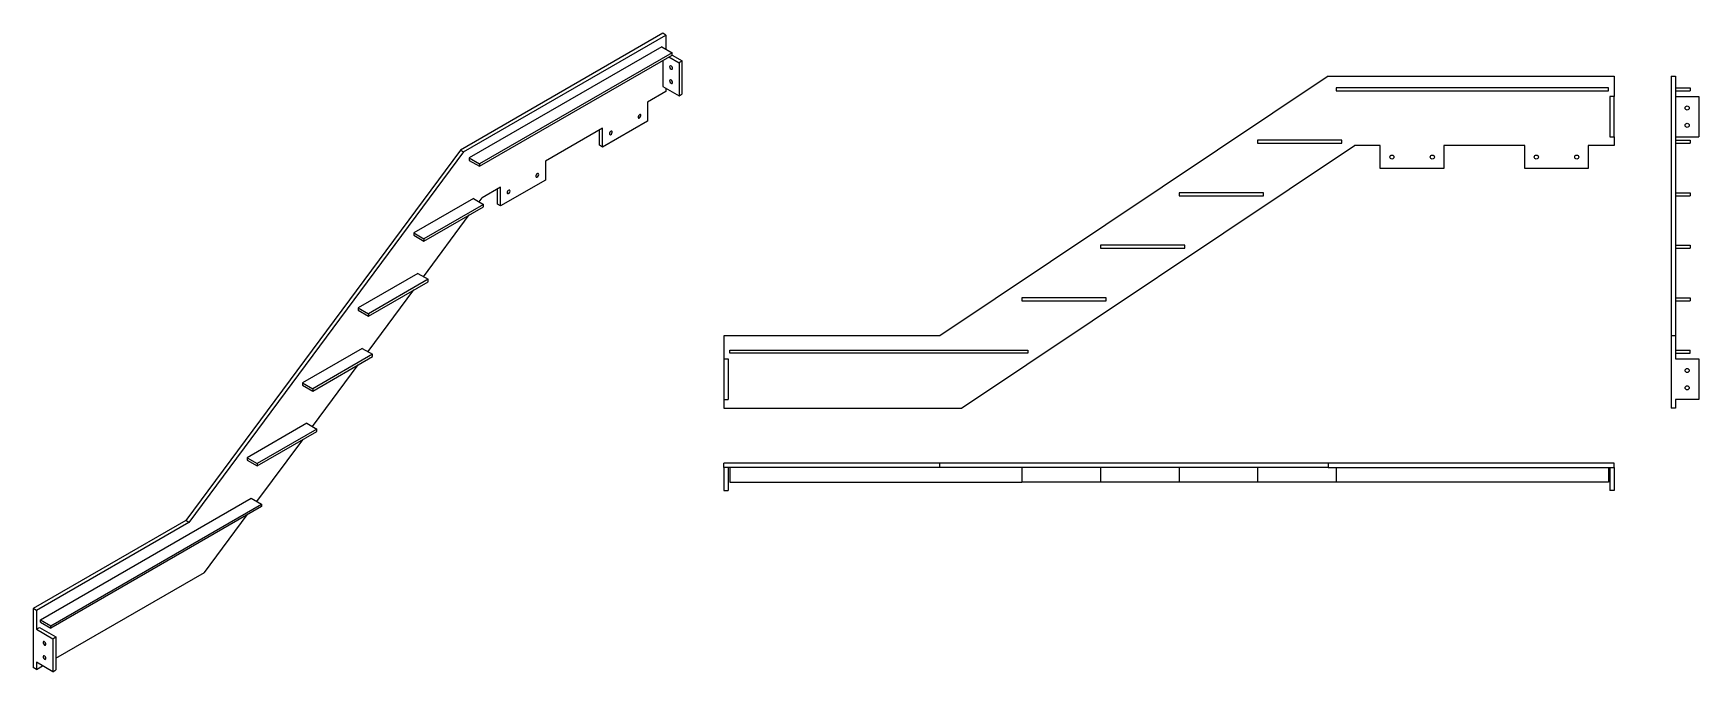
# Model space of a CAD drawing. Header units: millimetres. Extents: x -3791 to 1976, y -1170 to 1041.
import ezdxf

# ---------------------------------------------------------------- set-up
doc = ezdxf.new("R2010")
doc.units = ezdxf.units.MM
for name, color, linetype in [('ProjItem201', 7, 'CONTINUOUS'), ('ProjItem202', 7, 'CONTINUOUS'), ('ProjItem203', 7, 'CONTINUOUS'), ('ProjItem204', 7, 'CONTINUOUS')]:
    doc.layers.add(name, color=color, linetype=linetype)

msp = doc.modelspace()

# ---------------------------------------------------------------- linework, layer by layer
at = {"layer": 'ProjItem201'}
for p, q in [((692.934, 892.297), (-652.11, -7.0365)), ((692.934, 892.297), (1683.92, 892.297)), ((1683.92, 892.297), (1683.92, 822.297)), ((720.925, 852.297), (720.925, 842.297)), ((1663.92, 852.297), (720.925, 852.297)), ((720.925, 842.297), (1663.92, 842.297)), ((1663.92, 842.297), (1663.92, 852.297)), ((1683.92, 822.297), (1668.92, 822.297)), ((1668.92, 822.297), (1668.92, 682.297)), ((1683.92, 682.297), (1683.92, 822.297)), ((-576.231, -257.036), (783.769, 652.297)), ((448.925, 670.43), (448.925, 660.43)), ((740.925, 670.43), (448.925, 670.43)), ((448.925, 660.43), (740.925, 660.43)), ((740.925, 660.43), (740.925, 670.43)), ((873.769, 652.297), (783.769, 652.297)), ((873.769, 572.297), (873.769, 652.297)), ((1093.77, 652.297), (1093.77, 572.297)), ((1373.92, 652.297), (1093.77, 652.297)), ((1373.92, 572.297), (1373.92, 652.297)), ((1593.92, 652.297), (1593.92, 572.297)), ((1683.92, 652.297), (1593.92, 652.297)), ((1668.92, 682.297), (1683.92, 682.297)), ((1683.92, 682.297), (1683.92, 652.297)), ((1093.77, 572.297), (873.769, 572.297)), ((1593.92, 572.297), (1373.92, 572.297)), ((176.925, 488.564), (176.925, 478.564)), ((468.925, 488.564), (176.925, 488.564)), ((176.925, 478.564), (468.925, 478.564)), ((468.925, 478.564), (468.925, 488.564)), ((-95.0752, 306.697), (-95.0752, 296.697)), ((196.925, 306.697), (-95.0752, 306.697)), ((-95.0752, 296.697), (196.925, 296.697)), ((196.925, 296.697), (196.925, 306.697)), ((-367.075, 124.83), (-367.075, 114.83)), ((-75.0752, 124.83), (-367.075, 124.83)), ((-75.0752, 114.83), (-75.0752, 124.83)), ((-367.075, 114.83), (-75.0752, 114.83)), ((-652.11, -7.0365), (-1399.08, -7.0365)), ((-1399.08, -7.0365), (-1399.08, -87.0365)), ((-1379.08, -57.0365), (-347.075, -57.0365)), ((-1379.08, -67.0365), (-1379.08, -57.0365)), ((-347.075, -57.0365), (-347.075, -67.0365)), ((-1399.08, -87.0365), (-1384.08, -87.0365)), ((-1399.08, -87.0365), (-1399.08, -227.036)), ((-1384.08, -87.0365), (-1384.08, -227.036)), ((-347.075, -67.0365), (-1379.08, -67.0365)), ((-1399.08, -227.036), (-1399.08, -257.036)), ((-1399.08, -227.036), (-1384.08, -227.036)), ((-1399.08, -257.036), (-576.231, -257.036))]:
    msp.add_line(p, q, dxfattribs=at)
for centre in [(913.769, 612.297), (1053.77, 612.297), (1413.92, 612.297), (1553.92, 612.297)]:
    msp.add_circle(centre, 7, dxfattribs=at)
at = {"layer": 'ProjItem202'}
for p, q in [((-1610.64, 1041.03), (-2311.37, 636.462)), ((-1600.03, 1034.91), (-1610.64, 1041.03)), ((-2300.77, 630.339), (-1600.03, 1034.91)), ((-1614.17, 994.084), (-2280.97, 609.106)), ((-1614.17, 994.084), (-1578.82, 973.672)), ((-1600.03, 1034.91), (-1600.03, 985.919)), ((-1578.82, 973.672), (-2245.62, 588.694)), ((-2245.62, 580.529), (-1578.82, 965.507)), ((-1610.64, 947.136), (-1610.64, 857.321)), ((-1589.42, 959.383), (-1554.07, 938.971)), ((-1578.82, 965.507), (-1578.82, 973.672)), ((-1578.82, 965.507), (-1543.46, 945.095)), ((-1543.46, 945.095), (-1554.07, 938.971)), ((-1554.07, 938.971), (-1554.07, 824.661)), ((-1543.46, 830.785), (-1543.46, 945.095)), ((-1600.03, 838.95), (-1663.67, 802.208)), ((-1610.64, 857.321), (-1554.07, 824.661)), ((-1600.03, 851.197), (-1600.03, 838.95)), ((-1554.07, 824.661), (-1543.46, 830.785)), ((-1663.67, 802.208), (-1663.67, 736.888)), ((-1819.23, 712.393), (-2017.33, 598.02)), ((-1829.84, 653.197), (-1829.84, 706.269)), ((-1663.67, 736.888), (-1819.23, 647.073)), ((-1819.23, 647.073), (-1819.23, 712.393)), ((-2311.37, 636.462), (-3262.46, -646.952)), ((-2311.37, 636.462), (-2300.77, 630.339)), ((-1819.23, 647.073), (-1829.84, 653.197)), ((-2300.77, 630.339), (-3251.86, -653.076)), ((-2280.97, 609.106), (-2280.97, 600.941)), ((-2280.97, 609.106), (-2245.62, 588.694)), ((-2280.97, 600.941), (-2245.62, 580.529)), ((-2245.62, 588.694), (-2245.62, 580.529)), ((-2017.33, 598.02), (-2017.33, 532.7)), ((-2017.33, 532.7), (-2172.9, 442.885)), ((-2266.83, 468.778), (-2473.31, 349.569)), ((-2266.83, 468.778), (-2231.48, 448.365)), ((-2247.01, 457.332), (-2236.54, 471.463)), ((-2172.9, 508.205), (-2236.54, 471.463)), ((-2183.5, 449.009), (-2183.5, 502.081)), ((-2172.9, 442.885), (-2172.9, 508.205)), ((-2439.34, 197.795), (-2280.81, 411.716)), ((-2231.48, 448.365), (-2437.95, 329.157)), ((-2437.95, 320.992), (-2231.48, 440.2)), ((-2231.48, 440.2), (-2231.48, 448.365)), ((-2172.9, 442.885), (-2183.5, 449.009)), ((-2473.31, 349.569), (-2473.31, 341.404)), ((-2473.31, 349.569), (-2437.95, 329.157)), ((-2473.31, 341.404), (-2437.95, 320.992)), ((-2437.95, 329.157), (-2437.95, 320.992)), ((-2459.16, 209.241), (-2665.64, 90.032)), ((-2423.81, 188.828), (-2630.28, 69.6196)), ((-2630.28, 61.4546), (-2423.81, 180.663)), ((-2459.16, 209.241), (-2423.81, 188.828)), ((-2423.81, 180.663), (-2423.81, 188.828)), ((-2631.67, -61.7418), (-2473.14, 152.179)), ((-2665.64, 90.032), (-2665.64, 81.8671)), ((-2665.64, 90.032), (-2630.28, 69.6196)), ((-2665.64, 81.8671), (-2630.28, 61.4546)), ((-2630.28, 69.6196), (-2630.28, 61.4546)), ((-2651.5, -50.2965), (-2857.97, -169.505)), ((-2651.5, -50.2965), (-2616.14, -70.709)), ((-2824.01, -321.279), (-2665.48, -107.358)), ((-2616.14, -70.709), (-2822.62, -189.917)), ((-2822.62, -198.082), (-2616.14, -78.8739)), ((-2616.14, -78.8739), (-2616.14, -70.709)), ((-2857.97, -169.505), (-2857.97, -177.67)), ((-2857.97, -169.505), (-2822.62, -189.917)), ((-2857.97, -177.67), (-2822.62, -198.082)), ((-2822.62, -189.917), (-2822.62, -198.082)), ((-2843.83, -309.834), (-3050.3, -429.042)), ((-2808.47, -330.246), (-3014.95, -449.455)), ((-3014.95, -457.619), (-2808.47, -338.411)), ((-2843.83, -309.834), (-2808.47, -330.246)), ((-2808.47, -338.411), (-2808.47, -330.246)), ((-3016.34, -580.816), (-2857.81, -366.895)), ((-3050.3, -429.042), (-3050.3, -437.207)), ((-3050.3, -429.042), (-3014.95, -449.455)), ((-3050.3, -437.207), (-3014.95, -457.619)), ((-3014.95, -449.455), (-3014.95, -457.619)), ((-3765.9, -990.683), (-3036.16, -569.371)), ((-3036.16, -569.371), (-3000.81, -589.783)), ((-3730.54, -1011.1), (-3000.81, -589.783)), ((-3000.81, -597.948), (-3730.54, -1019.26)), ((-3198.2, -826.223), (-3050.14, -626.432)), ((-3000.81, -589.783), (-3000.81, -597.948)), ((-3262.46, -646.952), (-3790.65, -951.899)), ((-3251.86, -653.076), (-3780.04, -958.023)), ((-3251.86, -653.076), (-3262.46, -646.952)), ((-3712.86, -1123.36), (-3198.2, -826.223)), ((-3780.04, -958.023), (-3790.65, -951.899)), ((-3790.65, -951.899), (-3790.65, -1156.02)), ((-3780.04, -958.023), (-3780.04, -1023.34)), ((-3780.04, -1023.34), (-3769.43, -1017.22)), ((-3780.04, -1023.34), (-3723.47, -1056)), ((-3769.43, -1017.22), (-3712.86, -1049.88)), ((-3765.9, -998.848), (-3765.9, -990.683)), ((-3765.9, -990.683), (-3730.54, -1011.1)), ((-3765.9, -998.848), (-3730.54, -1019.26)), ((-3730.54, -1019.26), (-3730.54, -1011.1)), ((-3723.47, -1056), (-3712.86, -1049.88)), ((-3723.47, -1056), (-3723.47, -1170.31)), ((-3712.86, -1049.88), (-3712.86, -1164.19)), ((-3780.04, -1137.65), (-3780.04, -1162.15)), ((-3723.47, -1170.31), (-3780.04, -1137.65)), ((-3780.04, -1162.15), (-3758.83, -1149.9)), ((-3780.04, -1162.15), (-3790.65, -1156.02)), ((-3723.47, -1170.31), (-3712.86, -1164.19))]:
    msp.add_line(p, q, dxfattribs=at)
for centre, major_axis, start_param, end_param in [((-1582.35, 922.641), (-3.5, 6.0622), 0, 2.35619), ((-1582.35, 922.641), (-3.5, 6.0622), 3.14159, 0), ((-1582.35, 873.651), (-3.5, 6.0622), 0, 2.35619), ((-1582.35, 873.651), (-3.5, 6.0622), 3.14159, 0), ((-1582.35, 922.641), (-3.5, 6.0622), 2.35619, 3.14159), ((-1582.35, 873.651), (-3.5, 6.0622), 2.35619, 3.14159), ((-1691.95, 753.218), (-3.5, -6.0622), 3.14159, 0), ((-1691.95, 753.218), (-3.5, -6.0622), 0, 2.35619), ((-1691.95, 753.218), (-3.5, -6.0622), 2.35619, 3.14159), ((-1790.95, 696.063), (-3.5, -6.0622), 3.14159, 0), ((-1790.95, 696.063), (-3.5, -6.0622), 0, 2.35619), ((-1790.95, 696.063), (-3.5, -6.0622), 2.35619, 3.14159), ((-2045.62, 549.03), (-3.5, -6.0622), 3.14159, 0), ((-2045.62, 549.03), (-3.5, -6.0622), 0, 2.35619), ((-2045.62, 549.03), (-3.5, -6.0622), 2.35619, 3.14159), ((-2144.61, 491.875), (-3.5, -6.0622), 3.14159, 0), ((-2144.61, 491.875), (-3.5, -6.0622), 0, 2.35619), ((-2144.61, 491.875), (-3.5, -6.0622), 2.35619, 3.14159), ((-3751.75, -1072.33), (-3.5, 6.0622), 0, 2.35619), ((-3751.75, -1072.33), (-3.5, 6.0622), 3.14159, 0), ((-3751.75, -1072.33), (-3.5, 6.0622), 2.35619, 3.14159), ((-3751.75, -1121.32), (-3.5, 6.0622), 0, 2.35619), ((-3751.75, -1121.32), (-3.5, 6.0622), 3.14159, 0), ((-3751.75, -1121.32), (-3.5, 6.0622), 2.35619, 3.14159)]:
    msp.add_ellipse(centre, major_axis=major_axis, ratio=0.57735, start_param=start_param, end_param=end_param, dxfattribs=at)
at = {"layer": 'ProjItem203'}
for p, q in [((1881.18, 892.297), (1881.18, -7.0365)), ((1881.18, 892.297), (1896.18, 892.297)), ((1896.18, 892.297), (1896.18, -7.0365)), ((1896.18, 852.297), (1946.18, 852.297)), ((1896.18, 842.297), (1946.18, 842.297)), ((1896.18, 822.297), (1976.18, 822.297)), ((1946.18, 852.297), (1946.18, 842.297)), ((1976.18, 822.297), (1976.18, 682.297)), ((1896.18, 682.297), (1976.18, 682.297)), ((1896.18, 670.43), (1946.18, 670.43)), ((1896.18, 660.43), (1946.18, 660.43)), ((1946.18, 670.43), (1946.18, 660.43)), ((1896.18, 488.564), (1946.18, 488.564)), ((1896.18, 478.564), (1946.18, 478.564)), ((1946.18, 488.564), (1946.18, 478.564)), ((1896.18, 306.697), (1946.18, 306.697)), ((1896.18, 296.697), (1946.18, 296.697)), ((1946.18, 306.697), (1946.18, 296.697)), ((1896.18, 124.83), (1946.18, 124.83)), ((1946.18, 124.83), (1946.18, 114.83)), ((1896.18, 114.83), (1946.18, 114.83)), ((1896.18, -7.0365), (1881.18, -7.0365)), ((1881.18, -7.0365), (1881.18, -257.036)), ((1896.18, -7.0365), (1896.18, -87.0365)), ((1896.18, -57.0365), (1946.18, -57.0365)), ((1946.18, -67.0365), (1946.18, -57.0365)), ((1896.18, -67.0365), (1946.18, -67.0365)), ((1896.18, -87.0365), (1976.18, -87.0365)), ((1976.18, -87.0365), (1976.18, -227.036)), ((1896.18, -227.036), (1896.18, -257.036)), ((1976.18, -227.036), (1896.18, -227.036)), ((1896.18, -257.036), (1881.18, -257.036))]:
    msp.add_line(p, q, dxfattribs=at)
for centre in [(1936.18, 782.297), (1936.18, 722.297), (1936.18, -127.036), (1936.18, -187.036)]:
    msp.add_circle(centre, 7, dxfattribs=at)
at = {"layer": 'ProjItem204'}
for p, q in [((-1399.08, -463.216), (-1399.08, -448.216)), ((-652.11, -448.216), (-1399.08, -448.216)), ((-652.11, -463.216), (-652.11, -448.216)), ((692.934, -448.216), (-652.11, -448.216)), ((692.934, -448.216), (692.934, -463.216)), ((1683.92, -448.216), (692.934, -448.216)), ((1683.92, -463.216), (1683.92, -448.216)), ((-652.11, -463.216), (-1399.08, -463.216)), ((-1399.08, -463.216), (-1399.08, -543.216)), ((-1384.08, -463.216), (-1384.08, -543.216)), ((-1379.08, -463.216), (-1379.08, -513.216)), ((-1379.08, -513.216), (-367.075, -513.216)), ((692.934, -463.216), (-652.11, -463.216)), ((-367.075, -463.216), (-367.075, -513.216)), ((-95.0752, -513.216), (-367.075, -513.216)), ((-95.0752, -463.216), (-95.0752, -513.216)), ((176.925, -513.216), (-95.0752, -513.216)), ((176.925, -463.216), (176.925, -513.216)), ((448.925, -513.216), (176.925, -513.216)), ((448.925, -463.216), (448.925, -513.216)), ((720.925, -513.216), (448.925, -513.216)), ((692.934, -463.216), (1683.92, -463.216)), ((720.925, -463.216), (720.925, -513.216)), ((1663.92, -513.216), (720.925, -513.216)), ((1663.92, -463.216), (1663.92, -513.216)), ((1668.92, -463.216), (1668.92, -543.216)), ((1683.92, -463.216), (1683.92, -543.216)), ((-1399.08, -543.216), (-1384.08, -543.216)), ((1683.92, -543.216), (1668.92, -543.216))]:
    msp.add_line(p, q, dxfattribs=at)

doc.saveas('drawing.dxf')
